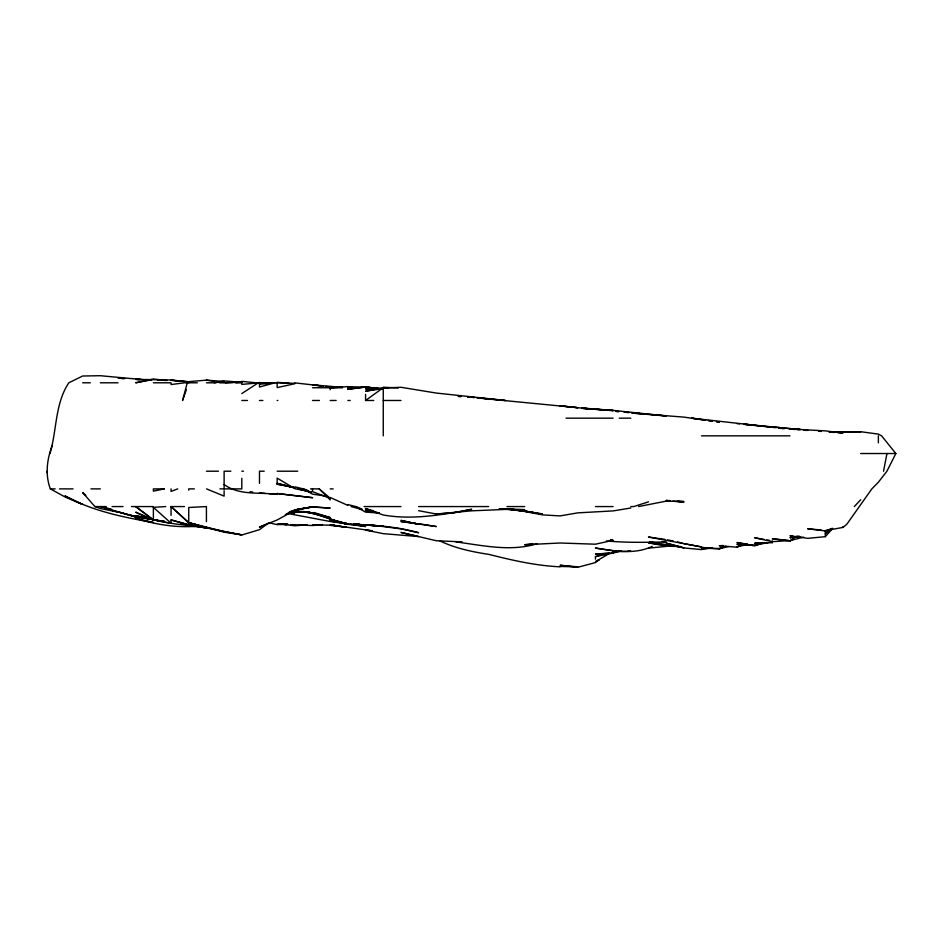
<?xml version="1.0" encoding="UTF-8"?>
<svg xmlns="http://www.w3.org/2000/svg" width="943" height="943" viewBox="0 0 943 943"><rect width="100%" height="100%" fill="white"/><g stroke="black" fill="none" stroke-linecap="round" stroke-linejoin="round"><path stroke-width="1.41" d="M196.91 525.923L188.741 526.335L196.91 526.159C176.223 528.056 155.454 524.414 135.698 518.379L153.379 522.481C123.073 517.271 92.143 510.906 64.973 495.912L82.654 504.458L64.973 496.926L50.356 488.887C44.958 474.459 47.009 459.382 52.242 445.367M883.544 471.205L886.962 453.524M49.979 453.524C56.945 430.208 54.906 403.616 68.827 382.799L82.654 376.009L100.335 375.715L142.499 379.628M186.384 389.589L182.588 400.48L187.28 382.799L188.741 381.656L206.423 380.147L224.116 381.479M833.482 432.389L829.392 432.165L860.676 431.717L878.369 434.11L881.587 435.843L895.85 453.524L886.927 471.205L878.369 482.238L871.839 488.887L846.814 524.249L842.995 527.408L825.314 530.673M792.674 535.883L789.951 535.742L807.632 538.347L825.314 536.673L832.669 528.398M854.287 506.568L860.676 499.79M365.566 394.363L365.566 400.48L380.901 389.435M268.908 522.693L259.478 529.671L241.797 534.987L188.741 524.249L206.423 528.151L188.741 524.945L171.06 519.935L171.06 523.176L153.379 507.358L165.697 506.568M241.797 393.585L258.311 382.799M609.484 553.341L595.446 561.71L599.3 559.623L595.446 562.582L577.764 567.285L560.083 565.27L577.764 566.849L560.083 566.448M788.596 540.398L772.27 538.783L789.951 540.976L793.735 538.866M789.951 540.976L793.735 538.594M652.179 546.398C634.439 554.849 614.082 551.03 595.446 548.06L613.127 550.677L621.284 550.948M740.668 545.443L736.907 547.199L719.226 545.738L723.305 545.49M739.406 545.738L736.907 546.822L747.787 544.453M289.784 512.238L294.841 510.104L289.395 511.825M266.268 524.249L259.478 527.125L277.159 519.97L294.841 510.316L312.522 506.815L330.203 508.1L312.522 507.039L294.841 509.904L312.522 506.815L297.564 509.291M726.027 546.28L719.226 548.991L701.533 547.47L712.425 548.072M721.937 547.624L719.226 548.661L728.739 546.527M832.115 528.363L825.314 530.944L807.632 528.787L821.235 530.001M177.756 488.887L171.06 491.409L171.06 488.887M763.335 542.826L754.589 545.926L736.907 542.567L747.787 544.229M286.684 513.935L294.841 511.106L309.799 511.931M286.684 513.735L294.841 511.106L312.522 512.839L330.203 517.566L313.878 512.497M595.446 559.223L595.446 556.641L600.88 554.897M648.489 501.865L633.731 506.568L630.808 506.568M760.211 543.545L754.589 545.148L768.191 542.673M274.896 382.799L259.478 387.031L259.478 382.316M286.684 514.206C307.453 506.415 327.186 519.793 347.048 524.249L347.884 524.414C371.683 524.756 395.6 526.229 418.621 532.736L400.94 528.858L369.656 524.815M285.316 514.595C306.781 506.002 327.233 519.982 347.884 524.249L330.203 519.31M789.951 540.645L803.554 537.109M536.956 543.734C510.422 551.997 482.71 545.372 455.976 541.93M638.564 506.568L666.171 501.134L683.852 501.535L678.418 501.193M294.841 383.73L277.159 387.597L277.159 382.304L289.053 383.271M619.928 551.207L613.127 553.081L595.446 554.095L609.048 553.105M595.446 556.641L613.127 552.975M383.259 387.738L365.566 391.192L377.813 389.376M206.423 382.799L214.426 382.799L224.116 380.913L241.797 382.316L238.98 382.386M152.023 379.711L135.698 382.799L153.379 379.003L166.982 380.489M708.334 548.307L701.533 549.592L683.852 547.93L666.171 543.109L683.852 547.848L649.527 541.695M630.808 508.018L613.127 510.906L577.764 512.862L560.083 515.915L542.402 514.866L515.196 509.715M615.85 551.266L613.127 551.679L630.808 551.266L628.085 551.172M214.426 382.799L222.725 381.667M532.878 543.663L524.709 544.736L560.083 543.003L595.446 544.205L613.127 540.304L610.404 540.445M347.884 389.27L365.566 386.995L381.891 388.988L365.566 387.019L347.884 389.27L347.884 386.83L365.566 386.995M796.752 537.062L789.951 537.699L800.831 537.062M271.714 383.318L259.478 382.799L241.797 384.402L241.797 382.799L236.363 382.799M334.494 525.298L312.522 524.815M307.088 524.732L294.841 525.805L283.006 524.249L286.943 524.485M322.247 524.721L312.522 525.546L294.841 524.827M742.341 543.934L736.907 544.359L753.221 545.207M762.746 542.649L754.589 543.251L772.27 542.649L772.27 540.811M334.494 525.051L330.203 525.345L346.529 527.278M418.621 510.693L436.303 514.006L471.665 510.823L507.028 509.361L524.709 509.656L498.871 509.161L507.028 509.02L524.709 511.271L502.784 508.784M788.596 540.622L772.27 541.695L754.589 537.734L764.113 539.396M436.303 514.006L453.984 512.886L471.665 509.291C442.715 514.819 412.598 520.159 383.259 515.008L365.566 508.583L365.566 510.894L379.169 513.016L365.566 512.132L355.782 506.568L347.884 504.552M276.983 382.799L259.478 383.742L267.635 383.648M289.395 513.169L294.841 512.886L289.395 512.579M233.357 382.552L224.917 382.799L241.797 381.927L235.078 382.799M287.12 524.367L277.159 524.638L269.026 522.776M606.325 540.94C626.199 542.791 646.132 542.39 666.171 541.93L662.092 541.754M381.891 388.599L365.566 388.893L381.891 388.917M342.45 387.809L312.522 387.738M196.91 526.041L188.741 526.111L203.712 527.149M82.654 382.799L90.316 382.799M100.335 382.799L118.016 382.799M153.379 382.799L171.06 382.799L171.06 384.555L184.498 382.799L197.323 382.799M219.436 382.799L224.116 382.87M241.797 400.48L247.467 400.48M259.478 400.48L262.873 400.48M277.159 400.48L277.808 400.48M312.522 400.48L319.394 400.48M330.203 400.48L336.156 400.48M347.884 400.48L350.171 400.48M365.566 400.48L373.758 400.48M383.259 400.48L400.94 400.48M566.024 418.162L613.127 418.162M619.233 418.162L630.808 418.162M701.533 435.843L789.951 435.843M860.676 453.524L895.85 453.524M206.423 471.205L218.458 471.205M230.858 471.205L224.116 471.205L224.116 488.887M241.797 471.205L243.447 471.205M264.193 471.205L259.478 471.205L259.478 483.358M277.159 471.205L297.729 471.205M50.356 488.887L55.154 488.887M59.456 488.887L73.035 488.887M90.917 488.887L100.335 488.887M194.364 488.887L188.741 488.887L188.741 490.183M219.919 488.887L241.797 488.887L241.797 478.266M310.542 488.887L319.206 488.887L329.107 497.35M330.203 488.887L333.174 488.887M85.825 495.381L82.654 492.588L94.889 506.568L106.229 506.568M112.052 506.568L123.05 506.568M131.466 506.568L153.12 506.568M184.463 506.568L171.06 506.568L171.06 515.361M364.092 506.568L400.94 506.568M418.621 506.568L488.58 506.568M507.028 506.568L524.709 506.568M595.446 506.568L613.127 506.568M277.159 524.249L287.745 524.249M772.27 541.93L772.27 542.649M701.533 548.425L719.226 548.449M462.141 541.871L436.303 540.74L400.94 532.418L418.621 536.579L383.259 533.655L365.566 530.072L372.367 530.815L330.203 524.909L346.529 527.243M388.693 388.044L383.259 387.997L400.94 387.278L436.303 393.054L505.472 400.48L477.111 397.734M829.392 432.118L860.676 432.047L829.392 431.823M277.808 524.249L287.745 524.391M286.601 524.343L281.108 524.249L286.601 524.532M277.159 382.799L294.841 383.353M674.339 546.398L666.171 546.127L648.489 542.862L658.014 544.205M677.05 546.48L681.141 546.61M353.684 523.86L359.483 524.119M139.776 379.581L135.698 379.369L171.06 379.97L187.386 381.821M290.727 524.744L294.841 524.956L292.212 524.803M796.752 536.096L799.475 536.249M398.217 388.009L383.259 387.196L383.259 435.843M590 408.979L613.127 410.394L666.171 415.969L649.857 414.59M259.478 382.799L269.003 383.329M587.277 408.755L581.843 408.307L613.127 410.629L581.843 408.095L613.127 410.394M141.144 379.569L135.698 379.251L138.421 379.522M270.405 383.365L260.952 382.799L269.05 383.294M209.146 527.927C184.427 524.178 158.106 524.756 135.698 512.167L153.379 519.699L164.259 521.326L153.379 519.935L135.698 506.568L153.379 519.935L171.06 523.318M670.249 500.686L666.171 500.427L670.249 500.851M632.164 413.069L683.852 417.112L705.623 420.189L691.596 418.162L776.348 427.639M754.589 425.104L743.709 424.197L799.475 429.489L789.951 428.9L825.314 430.88L842.995 433.026L837.561 432.613M803.554 429.772L807.632 430.244L803.554 429.89M365.566 525.027L383.259 526.241L355.476 524.249L383.259 526.347M342.45 387.361L312.522 384.827L322.046 386.088M783.15 428.605L779.071 428.181M818.512 431.246L821.235 431.446M829.392 432L834.838 432.401M800.831 429.536L789.951 428.723L799.475 429.536M789.951 429.1L795.397 429.513M803.554 430.055L807.632 430.456M632.164 413.093L637.609 413.517M640.332 413.741L648.489 414.378L632.164 412.834L648.489 414.484M187.386 381.561L171.06 380.277L187.386 381.844M259.478 492.918L264.912 493.354M269.003 493.684L277.159 494.344C259.525 492.069 239.251 495.723 224.116 484.513M241.797 381.361L259.478 383.153M736.907 423.619L739.618 423.831M666.171 545.219L674.339 545.903M560.083 566.814C536.06 565.706 512.568 560.39 489.346 554.496C472.455 551.832 455.493 548.449 440.004 540.928M157.457 379.793L165.626 380.477M294.841 382.87L323.402 386.123M610.404 540.304L613.127 540.551L610.404 540.198M618.561 411.584L615.85 411.337L618.561 411.608M629.452 412.586L624.007 412.079L628.085 412.527M124.818 378.614L118.016 377.966L123.462 378.662M772.27 426.849L798.108 429.478L789.951 428.617M743.709 424.326L747.787 424.751M750.51 425.034L774.993 427.544M365.566 387.019L381.891 388.705M672.972 501.134L683.852 502.265L677.05 501.216M535.6 512.803L508.395 508.749M595.446 409.403L477.111 397.922M198.266 526.359L185.995 524.732M200.989 526.677L203.712 527.007M351.963 387.078L347.884 386.583L330.203 387.974L330.203 389.718M415.898 523.365L400.94 521.526L436.303 526.548L419.741 523.884M779.071 427.981L784.505 428.652M249.954 491.716L252.677 492.057M188.741 524.603L171.06 519.935M326.125 386.63L330.203 387.172L326.125 386.547M190.109 524.791L194.187 525.345M508.395 508.701L531.51 512.049M365.566 510.894L379.169 512.78M288.039 513.546L330.203 521.491L347.884 524.002L330.203 520.359L347.884 524.143L365.566 526.559L350.124 523.907M153.379 519.935L164.259 521.432M660.737 544.594L663.448 544.983M664.815 539.372L648.489 537.027L701.533 546.94L683.852 543.639M326.125 496.136L312.522 494.156L303.34 488.887L294.841 486.836L294.841 488.698L277.159 478.125L277.159 484.513M341.083 522.563L337.005 521.974L346.529 523.53L343.806 522.846M343.806 522.952L346.529 523.353M206.423 380.147L214.591 381.373M515.196 509.786L542.402 513.97L524.709 511.153M750.51 544.653L753.221 545.066M502.949 508.737L507.028 509.385L502.784 508.678M180.537 523.801L183.248 524.249M139.776 517.306L153.379 519.652L135.698 515.68L153.379 519.699L135.698 517.023L100.536 506.568L111.298 509.137M766.824 539.867L769.547 540.339M295.725 488.887L308.326 491.173M293.485 487.272L277.159 484.148L293.485 487.484L277.159 483.335L293.485 487.425M667.597 539.867L673.267 541.046M195.248 524.249L188.741 522.728L171.06 506.568L188.741 522.728L224.116 531.569L241.797 534.834L224.116 532.206L188.741 522.705L188.741 507.487L206.423 506.568L206.423 521.691M298.023 488.887L311.202 492.069M330.203 519.334L342.45 522.281M135.698 516.611L118.016 511.908L135.698 516.87L128.896 514.513M677.522 541.93L682.591 543.298M351.114 506.568L361.629 509.444M304.2 490.054L311.131 491.998M109.859 509.774L118.016 512.084L100.335 508.513L94.889 506.568M365.566 508.583L373.734 510.929M298.978 488.887L311.166 492.482M303.34 488.887L307.277 490.16M330.203 498.293L312.522 491.68L312.522 488.887M355.782 506.568L361.9 509.043M206.529 488.887L224.116 496.136L224.116 490.749M347.884 505.401L330.203 497.48L330.203 499.861L319.206 488.887M47.15 471.205L47.291 472.973M878.369 435.843L878.369 442.856M842.995 526.571L842.995 527.408M825.314 530.449L825.314 536.673M666.171 545.36L666.171 546.421L648.489 548.119M188.741 381.656L188.741 382.799M153.379 507.358L153.379 518.072M830.83 529.023L825.314 533.797L830.877 529.023M164.271 488.887L153.379 491.126L153.379 488.887L164.271 488.887M460.785 396.543L458.062 396.366L460.785 396.555M471.665 397.239L467.587 396.979L474.388 397.498L471.665 397.274M312.522 497.692L277.159 493.519L312.522 497.692M577.764 407.706L560.083 405.808L577.764 407.706M489.346 399.372L485.268 398.889L489.346 399.372M712.425 421.097L708.334 420.543L712.425 421.085M719.226 422.004L716.503 421.639L719.226 422.004M334.282 521.573L330.203 520.984L334.282 521.62M418.621 524.296L400.94 520.395L418.621 524.249"/></g></svg>
